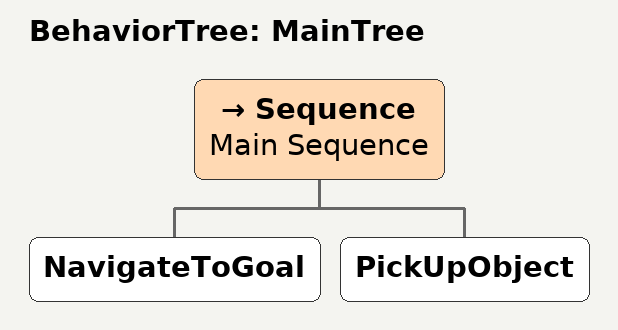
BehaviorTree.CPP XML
<?xml version="1.0"?>
<root main_tree_to_execute="MainTree">
  <BehaviorTree ID="MainTree">
    <Sequence name="Main Sequence">
      <NavigateToGoal/>
      <PickUpObject/>
    </Sequence>
  </BehaviorTree>
</root>
